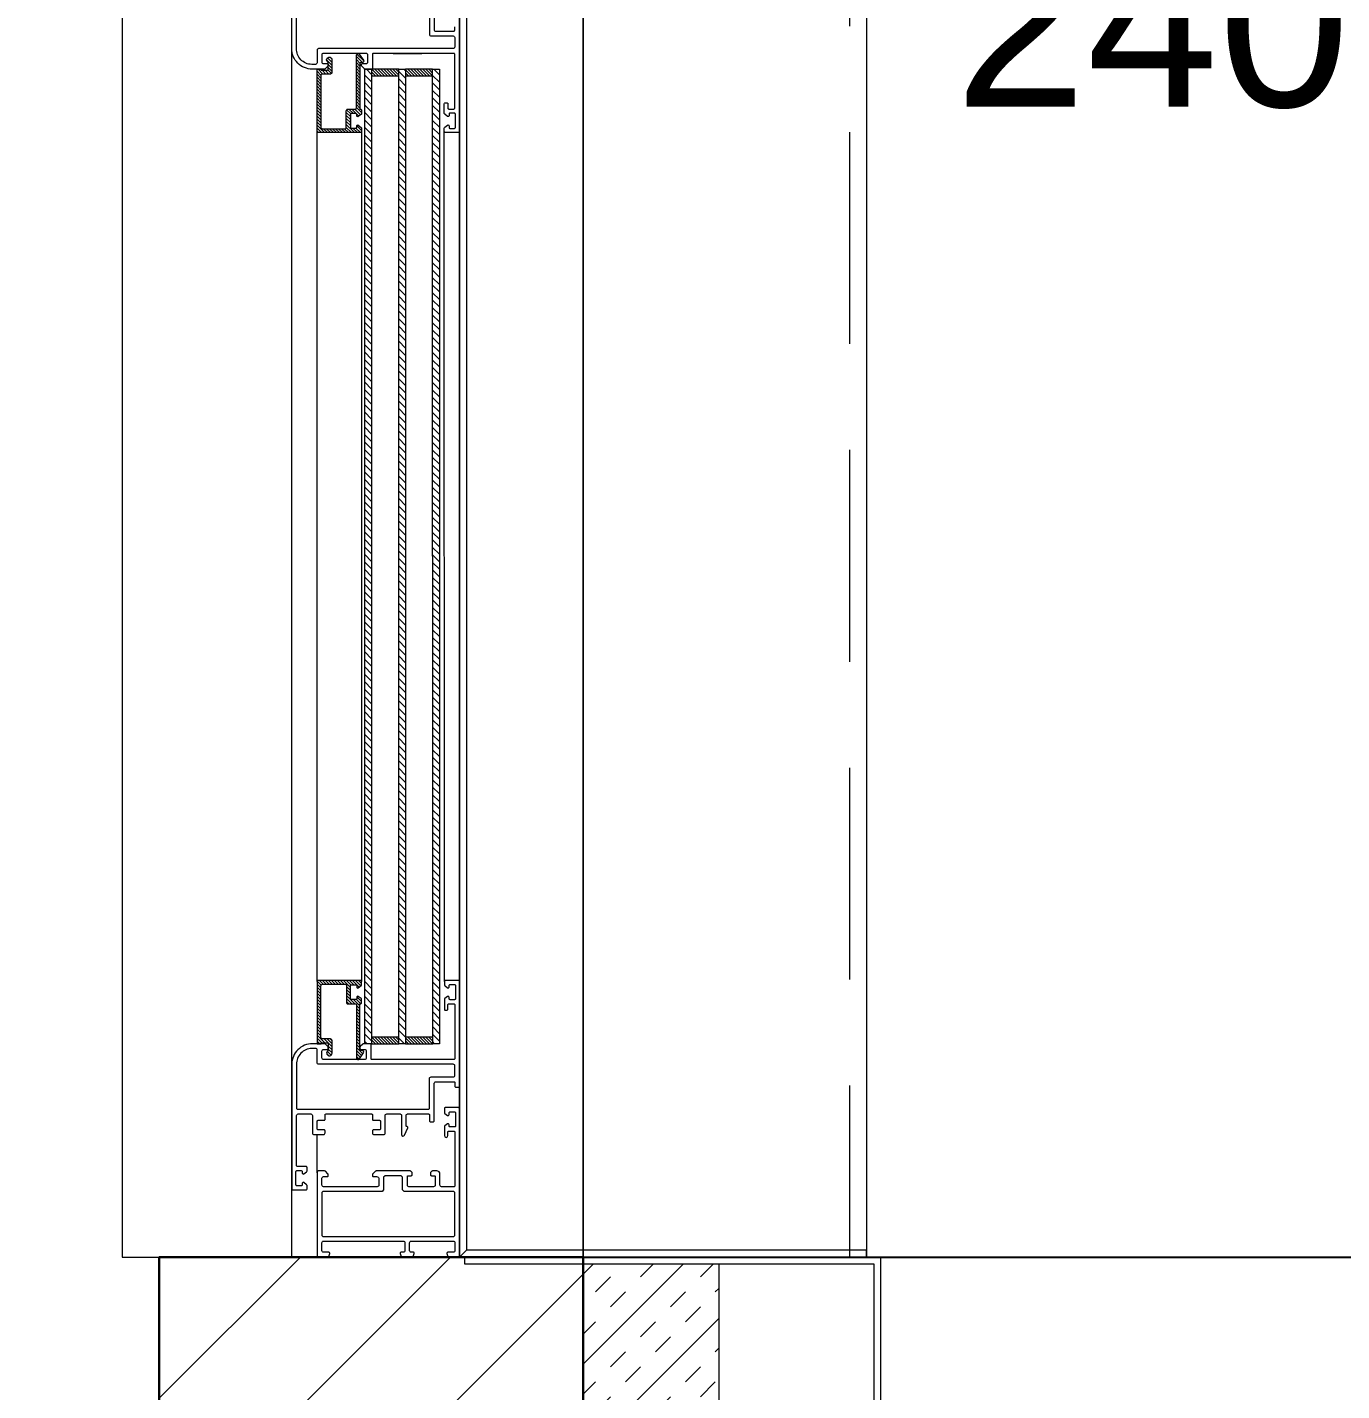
# Model space of a CAD drawing. Header units: centimetres. Extents: x 105417 to 110818, y -55119 to -48326.
# Drawn here: x 108376.6 to 108454.1, y -51200.4 to -51119.9 of the extents above; entities that cross this region are included whole.
import ezdxf

# ---------------------------------------------------------------- set-up
doc = ezdxf.new("R2010")
doc.units = ezdxf.units.CM
doc.header["$LTSCALE"] = 50
doc.header["$MEASUREMENT"] = 0
doc.linetypes.add('CACHE', pattern=[0.375, 0.25, -0.125])
doc.layers.get('0').update_dxf_attribs({"color": 8})
doc.layers.add('BORD', color=5, linetype='Continuous')
doc.layers.add('COTE 50ème', color=1, linetype='Continuous')
for name, color, linetype, lineweight in [('CONSOLE ISOL.', 214, 'Continuous', 15), ('ISOLATION', 252, 'Continuous', 0), ('MACONNERIE COUPE', 7, 'Continuous', 30), ('MACONNERIE HACHURE', 253, 'Continuous', 13), ('WD_Corner', 154, 'Continuous', 5), ('WINDOWS', 21, 'Continuous', 5)]:
    doc.layers.add(name, color=color, linetype=linetype, lineweight=lineweight)
doc.styles.add('GENERATED_STYLE_1', font='arial.ttf')
doc.styles.add('RS_TXT_50', font='arial.ttf', dxfattribs={"height": 12.5})
doc.dimstyles.new('RS_50CM_LINEAIRE', dxfattribs={"dimscale": 5, "dimtxt": 12.5, "dimasz": 1.5, "dimexe": 1, "dimexo": 2.5, "dimgap": 1, "dimtad": 1, "dimdec": 1, "dimrnd": 0.5, "dimdsep": 46, "dimtxsty": 'RS_TXT_50', "dimblk1": 'ARCHTICK', "dimblk2": 'ARCHTICK', "dimsah": 1, "dimcen": 2.5, "dimdle": 1, "dimclrt": 4, "dimadec": 0, "dimazin": 2, "dimtfac": 1, "dimtdec": 1, "dimtix": 1, "dimtmove": 2, "dimatfit": 3, "dimfxl": 1, "dimtolj": 1, "dimtzin": 0, "dimarcsym": 0})

# ---------------------------------------------------------------- blocks, each defined once
blk = doc.blocks.new('DRITARE POS 3')
at = {"layer": 'WINDOWS', "transparency": 33554559}
h = blk.add_hatch(dxfattribs=at)
h.set_pattern_fill('ANSI31', color=256, angle=450)
h.set_pattern_definition([(135, (-46708.71279, -43842.46996), (-0.08838834765, -0.08838834765), [])])
h.paths.add_polyline_path([(-1.74, -12.581), (-1.74, -12.637), (-2.095, -12.637, -0.414214), (-2.151, -12.581), (-2.151, -12.208, -0.247394), (-2.127, -12.162, 1.657435), (-2.375, -12.031), (-2.375, -12.768, 0.414214), (-2.282, -12.861), (-1.815, -12.861, -0.414214), (-1.722, -12.955), (-1.722, -15.997, -0.414214), (-1.815, -16.091), (-3.164, -16.091, -0.414214), (-3.22, -16.035), (-3.22, -15.027, 0.414214), (-3.314, -14.933), (-3.762, -14.933, -0.414214), (-3.818, -14.877), (-3.818, -11.741, 0.737396), (-3.988, -11.689), (-4.231, -12.043, 0.603122), (-4.154, -12.189), (-4.079, -12.189, -0.414214), (-4.023, -12.245), (-4.023, -14.933), (-4.06, -14.933, 0.414214), (-4.116, -14.989), (-4.116, -15.195, 0.250765), (-4.091, -15.241), (-3.923, -15.372, 0.599022), (-3.836, -15.325), (-3.836, -15.251, -0.414214), (-3.78, -15.195), (-3.519, -15.195, -0.414214), (-3.463, -15.251), (-3.463, -15.997, -0.414214), (-3.519, -16.053), (-3.78, -16.053, -0.414214), (-3.836, -15.997), (-3.836, -15.923, 0.599022), (-3.923, -15.876), (-4.091, -16.007, 0.250765), (-4.116, -16.053), (-4.116, -16.259, 0.414214), (-4.06, -16.315), (-1.554, -16.315, 0.414214), (-1.498, -16.259), (-1.498, -12.637), (-1.498, -12.581)])
at = {"layer": 'WINDOWS'}
h = blk.add_hatch(dxfattribs=at)
h.set_pattern_fill('ANSI31', color=140, scale=2.5, angle=450)
h.set_pattern_definition([(135, (-46708.9128, -43842.58123), (-0.2209708691, -0.2209708691), [])])
h.paths.add_polyline_path([(-8.709, -70.069), (-8.712, -12.576), (-8.312, -12.576), (-8.309, -70.069)])
h.paths.add_polyline_path([(-6.709, -70.069), (-6.712, -12.576), (-6.312, -12.576), (-6.309, -70.069)])
h.paths.add_polyline_path([(-4.712, -70.074), (-4.712, -12.581), (-4.312, -12.581), (-4.312, -70.074)])
at = {"layer": 'WINDOWS', "transparency": 33554559}
h = blk.add_hatch(dxfattribs=at)
h.set_pattern_fill('ANSI31', color=140, angle=450)
h.set_pattern_definition([(135, (-46708.90849, -43825.58123), (-0.08838834765, -0.08838834765), [])])
h.paths.add_polyline_path([(-6.712, -12.576), (-8.312, -12.576), (-8.312, -12.976), (-6.712, -12.976)])
h.paths.add_polyline_path([(-4.712, -12.576), (-6.312, -12.576), (-6.312, -12.976), (-4.712, -12.976)])
h.paths.add_polyline_path([(-6.709, -69.669), (-8.309, -69.669), (-8.309, -70.069), (-6.709, -70.069)])
h.paths.add_polyline_path([(-4.709, -69.669), (-6.309, -69.669), (-6.309, -70.069), (-4.709, -70.069)])
h = blk.add_hatch(dxfattribs=at)
h.set_pattern_fill('ANSI31', color=256, angle=450)
h.set_pattern_definition([(135, (-46708.70849, -43842.58123), (-0.08838834765, -0.08838834765), [])])
h.paths.add_polyline_path([(-1.493, -66.386, 0.414214), (-1.549, -66.33), (-4.056, -66.33, 0.414214), (-4.112, -66.386), (-4.112, -66.592, 0.250765), (-4.087, -66.638), (-3.919, -66.769, 0.599022), (-3.832, -66.722), (-3.832, -66.648, -0.414214), (-3.776, -66.592), (-3.515, -66.592, -0.414214), (-3.459, -66.648), (-3.459, -67.394, -0.414214), (-3.515, -67.45), (-3.776, -67.45, -0.414214), (-3.832, -67.394), (-3.832, -67.32, 0.599022), (-3.919, -67.273), (-4.087, -67.404, 0.250765), (-4.112, -67.45), (-4.112, -67.656, 0.414214), (-4.056, -67.712), (-4.019, -67.712), (-4.019, -70.4, -0.414214), (-4.075, -70.456), (-4.149, -70.456, 0.603122), (-4.226, -70.602), (-3.984, -70.956, 0.737396), (-3.813, -70.904), (-3.813, -67.768, -0.414214), (-3.757, -67.712), (-3.309, -67.712, 0.414214), (-3.216, -67.618), (-3.216, -66.61, -0.414214), (-3.16, -66.554), (-1.811, -66.554, -0.414214), (-1.717, -66.648), (-1.717, -69.69, -0.414214), (-1.811, -69.784), (-2.277, -69.784, 0.414214), (-2.371, -69.877), (-2.371, -70.614, 1.657435), (-2.122, -70.483, -0.247394), (-2.147, -70.437), (-2.147, -70.064, -0.414214), (-2.091, -70.008), (-1.736, -70.008), (-1.736, -70.064), (-1.493, -70.064), (-1.493, -70.008)])
at = {"layer": 'WINDOWS', "color": 165, "linetype": 'CACHE'}
blk.add_line((-32.898, -160.111), (-32.898, 0), dxfattribs=at)
at = {"layer": 'WINDOWS'}
for p, q in [((-1.498, -4.965), (-1.498, -7.224)), ((-9.898, -8.755), (-9.898, -10.08)), ((-0.009, -11.478), (-0.001, -71.242)), ((-9.893, -16.28), (-9.893, -66.391)), ((-9.002, -16.259), (-8.997, -66.391)), ((-4.112, -66.386), (-4.116, -16.259)), ((-1.498, -16.259), (-1.493, -66.386)), ((-5.983, -71.002), (-7.663, -71.002))]:
    blk.add_line(p, q, dxfattribs=at)
at = {"layer": 'WINDOWS', "color": 165}
for points in [[(-9.898, 0), (-9.898, -160.111), (-33.898, -160.111), (-33.898, 0)], [(-9.898, 0), (-33.898, 0), (-33.898, -0.4), (-10.298, -0.4)], [(-10.298, -159.711), (-10.298, -0.4), (-9.898, 0), (-9.898, -160.111)], [(0, 0), (0, -160.111), (10, -160.111), (10, 0)]]:
    blk.add_lwpolyline(points, close=True, dxfattribs=at)
at = {"layer": 'WINDOWS'}
for points in [[(-7.081, -5), (-7.021, -5.061, 0.198912), (-6.981, -5.077), (-4.974, -5.077, 0.198912), (-4.935, -5.061), (-4.781, -4.907, 0.198912), (-4.764, -4.867), (-4.764, -4.797, 0.414214), (-4.82, -4.741), (-5.007, -4.741, -0.340481), (-5.138, -4.648), (-5.138, -4.237, -0.414214), (-5.044, -4.144), (-1.871, -4.144, -0.414214), (-1.778, -4.237), (-1.778, -4.648, -0.414214), (-1.871, -4.741), (-2.095, -4.741, 0.414214), (-2.151, -4.797), (-2.151, -4.867, 0.198912), (-2.135, -4.907), (-1.981, -5.061, 0.198912), (-1.941, -5.077), (-1.554, -5.077, 0.414214), (-1.498, -5.021), (-1.498, -0.056, 0.414214), (-1.554, 0), (-2.132, 0, 0.322823), (-2.185, -0.038), (-2.241, -0.206, 0.511918), (-2.188, -0.28), (-1.871, -0.28, -0.414214), (-1.778, -0.373), (-1.778, -0.84, -0.414214), (-1.871, -0.933), (-6.575, -0.933, -0.414214), (-6.668, -0.84), (-6.668, -0.373, -0.414214), (-6.575, -0.28), (-6.444, -0.28, 0.511918), (-6.391, -0.206), (-6.447, -0.038, 0.322823), (-6.5, 0), (-7.116, 0, 0.322823), (-7.169, -0.038), (-7.225, -0.206, 0.511918), (-7.172, -0.28), (-7.042, -0.28, -0.414214), (-6.948, -0.373), (-6.948, -0.84, -0.414214), (-7.042, -0.933), (-9.524, -0.933, -0.414214), (-9.618, -0.84), (-9.618, -0.373, -0.414214), (-9.524, -0.28), (-9.207, -0.28, 0.511918), (-9.154, -0.206), (-9.21, -0.038, 0.322823), (-9.263, 0), (-9.842, 0, 0.414214), (-9.898, -0.056), (-9.898, -8.755, 0.414214), (-9.842, -8.811), (-9.058, -8.811, 0.414214), (-9.002, -8.755), (-9.002, -8.512, 0.250765), (-9.027, -8.465), (-9.195, -8.353, 0.599022), (-9.282, -8.4), (-9.282, -8.512, -0.414214), (-9.338, -8.568), (-9.599, -8.568, -0.414214), (-9.655, -8.512), (-9.655, -7.728, -0.414214), (-9.599, -7.672), (-9.338, -7.672, -0.414214), (-9.282, -7.728), (-9.282, -7.803, 0.599022), (-9.195, -7.849), (-9.027, -7.737, 0.250765), (-9.002, -7.691), (-9.002, -7.159, 1), (-9.207, -7.159), (-9.207, -7.373, -0.414214), (-9.263, -7.429), (-9.562, -7.429, -0.414214), (-9.618, -7.373), (-9.618, -4.2, -0.414214), (-9.562, -4.144), (-8.834, -4.144, -0.414214), (-8.74, -4.237), (-8.74, -4.891, 0.414214), (-8.554, -5.077), (-8.297, -5.077, 0.198912), (-8.257, -5.061), (-8.197, -5, 0.198912), (-8.18, -4.961), (-8.18, -4.853, 0.414214), (-8.236, -4.797), (-8.404, -4.797, -0.414214), (-8.46, -4.741), (-8.46, -4.237, -0.414214), (-8.367, -4.144), (-6.911, -4.144, -0.414214), (-6.818, -4.237), (-6.818, -4.741, -0.414214), (-6.874, -4.797), (-7.042, -4.797, 0.414214), (-7.098, -4.853), (-7.098, -4.961, 0.198912)], [(-0.004, -4.013, 0.414214), (-0.06, -3.957), (-0.844, -3.957, 0.414214), (-0.9, -4.013), (-0.9, -4.219, 0.250765), (-0.875, -4.265), (-0.707, -4.396, 0.599022), (-0.62, -4.349), (-0.62, -4.256, -0.414214), (-0.564, -4.2), (-0.303, -4.2, -0.414214), (-0.247, -4.256), (-0.247, -5.04, -0.414214), (-0.303, -5.096), (-0.564, -5.096, -0.414214), (-0.62, -5.04), (-0.62, -4.947, 0.599022), (-0.707, -4.9), (-0.875, -5.031, 0.250765), (-0.9, -5.077), (-0.9, -5.283, 0.414214), (-0.844, -5.339), (-0.34, -5.339, -0.414214), (-0.284, -5.395), (-0.284, -8.344, -0.414214), (-0.378, -8.437), (-1.124, -8.437, -0.414214), (-1.218, -8.344), (-1.218, -7.317, 0.414214), (-1.311, -7.224), (-1.871, -7.224, 0.414214), (-1.964, -7.317), (-1.964, -7.448, 0.414214), (-1.908, -7.504), (-1.554, -7.504, -0.414214), (-1.498, -7.56), (-1.498, -8.008, -0.414214), (-1.554, -8.064), (-1.908, -8.064, 0.414214), (-1.964, -8.12), (-1.964, -8.381, -0.414214), (-2.02, -8.437), (-4.708, -8.437, -0.414214), (-4.764, -8.381), (-4.764, -8.12, 0.414214), (-4.82, -8.064), (-5.175, -8.064, -0.414214), (-5.231, -8.008), (-5.231, -7.56, -0.414214), (-5.175, -7.504), (-4.82, -7.504, 0.414214), (-4.764, -7.448), (-4.764, -7.317, 0.414214), (-4.858, -7.224), (-5.418, -7.224, 0.414214), (-5.511, -7.317), (-5.511, -8.344, -0.414214), (-5.604, -8.437), (-6.388, -8.437, -0.414214), (-6.482, -8.344), (-6.482, -7.224, 0.809546), (-6.66, -7.186), (-6.85, -7.612, 0.543142), (-6.799, -7.691, -0.414214), (-6.743, -7.747), (-6.743, -8.344, -0.414214), (-6.836, -8.437), (-8.068, -8.437, -0.414214), (-8.124, -8.381), (-8.124, -8.027, 0.414214), (-8.18, -7.971), (-8.348, -7.971, 0.414214), (-8.404, -8.027), (-8.404, -10.248, -0.414214), (-8.498, -10.341), (-9.562, -10.341, -0.414214), (-9.618, -10.285), (-9.618, -10.08, 0.414214), (-9.674, -10.024), (-9.842, -10.024, 0.414214), (-9.898, -10.08), (-9.898, -16.259, 0.414214), (-9.842, -16.315), (-9.058, -16.315, 0.414214), (-9.002, -16.259), (-9.002, -16.053, 0.250765), (-9.027, -16.007), (-9.195, -15.876, 0.599022), (-9.282, -15.923), (-9.282, -16.016, -0.414214), (-9.338, -16.072), (-9.599, -16.072, -0.414214), (-9.655, -16.016), (-9.655, -15.232, -0.414214), (-9.599, -15.176), (-9.338, -15.176, -0.414214), (-9.282, -15.232), (-9.282, -15.325, 0.599022), (-9.195, -15.372), (-9.027, -15.241, 0.250765), (-9.002, -15.195), (-9.002, -14.616, 0.414214), (-9.058, -14.56), (-9.151, -14.56, 0.414214), (-9.207, -14.616), (-9.207, -14.877, -0.414214), (-9.263, -14.933), (-9.562, -14.933, -0.414214), (-9.618, -14.877), (-9.618, -11.704, -0.414214), (-9.562, -11.648), (-4.732, -11.648, -0.414214), (-4.676, -11.704), (-4.676, -12.525, 0.414214), (-4.62, -12.581), (-4.233, -12.581, 0.198912), (-4.193, -12.565), (-4.039, -12.411, 0.198912), (-4.023, -12.371), (-4.023, -12.301, 0.414214), (-4.079, -12.245), (-4.303, -12.245, -0.414214), (-4.396, -12.152), (-4.396, -11.741, -0.414214), (-4.303, -11.648), (-1.871, -11.648, -0.414214), (-1.778, -11.741), (-1.778, -12.152, -0.414214), (-1.871, -12.245), (-2.095, -12.245, 0.414214), (-2.151, -12.301), (-2.151, -12.371, 0.198912), (-2.135, -12.411), (-1.981, -12.565, 0.198912), (-1.941, -12.581), (-1.218, -12.581, 0.414214), (-0.004, -11.368)], [(-1.498, -12.208, 0.414214), (-1.404, -12.301), (-1.18, -12.301), (-1.18, -12.301, 0.414214), (-0.284, -11.368), (-0.284, -8.773, 0.414214), (-0.34, -8.717), (-8.068, -8.717, 0.414214), (-8.124, -8.773), (-8.124, -10.528, -0.414214), (-8.218, -10.621), (-9.524, -10.621, 0.414214), (-9.618, -10.715), (-9.618, -11.275, 0.414214), (-9.524, -11.368), (-1.591, -11.368, -0.414214), (-1.498, -11.461)], [(-1.74, -12.637), (-2.095, -12.637, -0.414214), (-2.151, -12.581), (-2.151, -12.208, -0.247394), (-2.127, -12.162, 1.657435), (-2.375, -12.031), (-2.375, -12.768, 0.414214), (-2.282, -12.861), (-1.815, -12.861, -0.414214), (-1.722, -12.955), (-1.722, -15.997, -0.414214), (-1.815, -16.091), (-3.164, -16.091, -0.414214), (-3.22, -16.035), (-3.22, -15.027, 0.414214), (-3.314, -14.933), (-3.762, -14.933, -0.414214), (-3.818, -14.877), (-3.818, -11.741, 0.737396), (-3.988, -11.689), (-4.231, -12.043, 0.603122), (-4.154, -12.189), (-4.079, -12.189, -0.414214), (-4.023, -12.245), (-4.023, -14.933), (-4.06, -14.933, 0.414214), (-4.116, -14.989), (-4.116, -15.195, 0.250765), (-4.091, -15.241), (-3.923, -15.372, 0.599022), (-3.836, -15.325), (-3.836, -15.251, -0.414214), (-3.78, -15.195), (-3.519, -15.195, -0.414214), (-3.463, -15.251), (-3.463, -15.997, -0.414214), (-3.519, -16.053), (-3.78, -16.053, -0.414214), (-3.836, -15.997), (-3.836, -15.923, 0.599022), (-3.923, -15.876), (-4.091, -16.007, 0.250765), (-4.116, -16.053), (-4.116, -16.259, 0.414214), (-4.06, -16.315), (-1.554, -16.315, 0.414214), (-1.498, -16.259), (-1.498, -12.637), (-1.498, -12.581), (-1.74, -12.581)], [(-1.736, -70.008), (-2.091, -70.008, 0.414214), (-2.147, -70.064), (-2.147, -70.437, 0.247394), (-2.122, -70.483, -1.657435), (-2.371, -70.614), (-2.371, -69.877, -0.414214), (-2.277, -69.784), (-1.811, -69.784, 0.414214), (-1.717, -69.69), (-1.717, -66.648, 0.414214), (-1.811, -66.554), (-3.16, -66.554, 0.414214), (-3.216, -66.61), (-3.216, -67.618, -0.414214), (-3.309, -67.712), (-3.757, -67.712, 0.414214), (-3.813, -67.768), (-3.813, -70.904, -0.737396), (-3.984, -70.956), (-4.226, -70.602, -0.603122), (-4.149, -70.456), (-4.075, -70.456, 0.414214), (-4.019, -70.4), (-4.019, -67.712), (-4.056, -67.712, -0.414214), (-4.112, -67.656), (-4.112, -67.45, -0.250765), (-4.087, -67.404), (-3.919, -67.273, -0.599022), (-3.832, -67.32), (-3.832, -67.394, 0.414214), (-3.776, -67.45), (-3.515, -67.45, 0.414214), (-3.459, -67.394), (-3.459, -66.648, 0.414214), (-3.515, -66.592), (-3.776, -66.592, 0.414214), (-3.832, -66.648), (-3.832, -66.722, -0.599022), (-3.919, -66.769), (-4.087, -66.638, -0.250765), (-4.112, -66.592), (-4.112, -66.386, -0.414214), (-4.056, -66.33), (-1.549, -66.33, -0.414214), (-1.493, -66.386), (-1.493, -70.008), (-1.493, -70.064), (-1.736, -70.064)], [(-1.493, -70.442, -0.414214), (-1.4, -70.349), (-1.176, -70.349), (-1.176, -70.349, -0.414214), (-0.28, -71.282), (-0.28, -73.877, -0.414214), (-0.336, -73.933), (-8.064, -73.933, -0.414214), (-8.12, -73.877), (-8.12, -72.122, 0.414214), (-8.213, -72.029), (-9.52, -72.029, -0.414214), (-9.613, -71.935), (-9.613, -71.375, -0.414214), (-9.52, -71.282), (-1.587, -71.282, 0.414214), (-1.493, -71.189)]]:
    blk.add_lwpolyline(points, format="xyb", close=True, dxfattribs=at)
for points in [[(-9.898, -160.111), (-9.898, 0), (0, 0), (0, -160.111)], [(-1.778, -1.269), (-1.834, -1.213), (-9.562, -1.213), (-9.618, -1.269), (-9.618, -3.808), (-9.562, -3.864), (-6.631, -3.864), (-6.538, -3.957), (-6.538, -4.704), (-6.444, -4.797), (-5.511, -4.797), (-5.418, -4.704), (-5.418, -3.957), (-5.324, -3.864), (-1.834, -3.864), (-1.778, -3.808)]]:
    blk.add_lwpolyline(points, close=True, dxfattribs=at)
at = {"layer": 'WINDOWS', "color": 140}
for points in [[(-8.709, -70.069), (-8.712, -12.576), (-8.312, -12.576), (-8.309, -70.069)], [(-6.712, -12.576), (-8.312, -12.576), (-8.312, -12.976), (-6.712, -12.976)], [(-6.709, -70.069), (-6.712, -12.576), (-6.312, -12.576), (-6.309, -70.069)], [(-4.712, -12.576), (-6.312, -12.576), (-6.312, -12.976), (-4.712, -12.976)], [(-4.712, -70.074), (-4.712, -12.581), (-4.312, -12.581), (-4.312, -70.074)], [(-6.709, -69.669), (-8.309, -69.669), (-8.309, -70.069), (-6.709, -70.069)], [(-4.709, -69.669), (-6.309, -69.669), (-6.309, -70.069), (-4.709, -70.069)]]:
    blk.add_lwpolyline(points, close=True, dxfattribs=at)
at = {"layer": 'WINDOWS'}
for points in [[(-8.4, -74.623), (-8.4, -72.402, 0.414214), (-8.493, -72.309), (-9.557, -72.309, 0.414214), (-9.613, -72.365), (-9.613, -72.57, -0.414214)], [(-9.893, -72.57), (-9.893, -66.391, -0.414214), (-9.837, -66.335), (-9.053, -66.335, -0.414214), (-8.997, -66.391), (-8.997, -66.597, -0.250765), (-9.022, -66.643), (-9.19, -66.774, -0.599022), (-9.277, -66.727), (-9.277, -66.634, 0.414214), (-9.333, -66.578), (-9.595, -66.578, 0.414214), (-9.651, -66.634), (-9.651, -67.418, 0.414214), (-9.595, -67.474), (-9.333, -67.474, 0.414214), (-9.277, -67.418), (-9.277, -67.325, -0.599022), (-9.19, -67.278), (-9.022, -67.409, -0.250765), (-8.997, -67.455), (-8.997, -68.034, -0.414214), (-9.053, -68.09), (-9.147, -68.09, -0.414214), (-9.203, -68.034), (-9.203, -67.773, 0.414214), (-9.259, -67.717), (-9.557, -67.717, 0.414214), (-9.613, -67.773), (-9.613, -70.946, 0.414214), (-9.557, -71.002), (-4.821, -71.002, 0.414214), (-4.765, -70.946), (-4.765, -70.125, -0.414214), (-4.709, -70.069), (-4.321, -70.069, -0.198912), (-4.282, -70.085), (-4.128, -70.239, -0.198912), (-4.112, -70.278), (-4.112, -70.349, -0.414214), (-4.168, -70.405), (-4.392, -70.405, 0.414214), (-4.485, -70.498), (-4.485, -70.909, 0.414214), (-4.392, -71.002), (-1.867, -71.002, 0.414214), (-1.773, -70.909), (-1.773, -70.498, 0.414214), (-1.867, -70.405), (-2.091, -70.405, -0.414214), (-2.147, -70.349), (-2.147, -70.278, -0.198912), (-2.13, -70.239), (-1.976, -70.085, -0.198912), (-1.937, -70.069), (-1.213, -70.069, -0.414214), (0, -71.282), (0, -78.637, -0.414214)]]:
    blk.add_lwpolyline(points, format="xyb", dxfattribs=at)
at = {"layer": 'WINDOWS', "color": 165, "insert": (-39.112, -64.937), "char_height": 10, "attachment_point": 7, "rotation": 180, "style": 'GENERATED_STYLE_1'}
blk.add_mtext('\\A1;\\pt0;240{\\H0.66x;\\S^  ;}', dxfattribs=at)
blk = doc.blocks.new('_ArchTick')
at = {"color": 0, "linetype": 'ByBlock', "const_width": 0.15}
blk.add_lwpolyline([(-0.5, -0.5), (0.5, 0.5)], dxfattribs=at)
blk = doc.blocks.new('*D1119')
at = {"layer": 'COTE 50ème', "color": 0, "lineweight": -2, "ltscale": 0.5, "transparency": 16777216}
for p, q in [((108550.007, -51352.362), (108550.007, -51187.474)), ((108406.079, -51192.474), (108555.007, -51192.474)), ((108411.65, -51347.362), (108555.007, -51347.362))]:
    blk.add_line(p, q, dxfattribs=at)
at = {"layer": 'Defpoints', "color": 0, "ltscale": 0.5, "transparency": 16777216}
for p in [(108393.579, -51192.474), (108550.007, -51192.474), (108399.15, -51347.362)]:
    blk.add_point(p, dxfattribs=at)
at = {"layer": 'COTE 50ème', "color": 0, "lineweight": -2, "ltscale": 0.5, "transparency": 16777216, "xscale": 7.5, "yscale": 7.5, "zscale": 7.5}
for p, rotation in [((108550.007, -51192.474), 90), ((108550.007, -51347.362), 270)]:
    blk.add_blockref('_ArchTick', p, dxfattribs=dict(at, rotation=rotation))
at = {"layer": 'COTE 50ème', "color": 4, "ltscale": 0.5, "transparency": 16777216, "insert": (108538.625, -51269.918), "char_height": 12.5, "attachment_point": 5, "rotation": 90, "style": 'RS_TXT_50'}
blk.add_mtext('\\A1;155', dxfattribs=at)
blk = doc.blocks.new('*D1120')
at = {"layer": 'COTE 50ème', "color": 0, "lineweight": -2, "ltscale": 0.5, "transparency": 16777216}
for p, q in [((108550.007, -51197.474), (108550.007, -51027.362)), ((108409.354, -51032.362), (108555.007, -51032.362)), ((108406.079, -51192.474), (108555.007, -51192.474))]:
    blk.add_line(p, q, dxfattribs=at)
at = {"layer": 'Defpoints', "color": 0, "ltscale": 0.5, "transparency": 16777216}
for p in [(108396.854, -51032.362), (108550.007, -51032.362), (108393.579, -51192.474)]:
    blk.add_point(p, dxfattribs=at)
at = {"layer": 'COTE 50ème', "color": 0, "lineweight": -2, "ltscale": 0.5, "transparency": 16777216, "xscale": 7.5, "yscale": 7.5, "zscale": 7.5}
for p, rotation in [((108550.007, -51032.362), 90), ((108550.007, -51192.474), 270)]:
    blk.add_blockref('_ArchTick', p, dxfattribs=dict(at, rotation=rotation))
at = {"layer": 'COTE 50ème', "color": 4, "ltscale": 0.5, "transparency": 16777216, "insert": (108538.625, -51112.418), "char_height": 12.5, "attachment_point": 5, "rotation": 90, "style": 'RS_TXT_50'}
blk.add_mtext('\\A1;160', dxfattribs=at)
blk = doc.blocks.new('*D1130')
at = {"layer": 'COTE 50ème', "color": 0, "lineweight": -2, "ltscale": 0.5, "transparency": 16777216}
for p, q in [((108585.579, -51637.363), (108585.579, -50327.362)), ((108421.854, -50332.362), (108590.579, -50332.362)), ((108521.854, -51632.363), (108590.579, -51632.363))]:
    blk.add_line(p, q, dxfattribs=at)
at = {"layer": 'Defpoints', "color": 0, "ltscale": 0.5, "transparency": 16777216}
for p in [(108409.354, -50332.362), (108585.579, -50332.362), (108509.354, -51632.363)]:
    blk.add_point(p, dxfattribs=at)
at = {"layer": 'COTE 50ème', "color": 0, "lineweight": -2, "ltscale": 0.5, "transparency": 16777216, "xscale": 7.5, "yscale": 7.5, "zscale": 7.5}
for p, rotation in [((108585.579, -50332.362), 90), ((108585.579, -51632.363), 270)]:
    blk.add_blockref('_ArchTick', p, dxfattribs=dict(at, rotation=rotation))
at = {"layer": 'COTE 50ème', "color": 4, "ltscale": 0.5, "transparency": 16777216, "insert": (108574.192, -50982.363), "char_height": 12.5, "attachment_point": 5, "rotation": 90, "style": 'RS_TXT_50'}
blk.add_mtext('\\A1;1300', dxfattribs=at)
blk = doc.blocks.new('*D1132')
at = {"layer": 'COTE 50ème', "color": 0, "lineweight": -2, "ltscale": 0.5, "transparency": 16777216}
for p, q in [((108620.304, -49967.363), (108620.304, -52042.362)), ((107651.853, -49972.363), (108625.304, -49972.363)), ((108421.854, -52037.362), (108625.304, -52037.362))]:
    blk.add_line(p, q, dxfattribs=at)
at = {"layer": 'Defpoints', "color": 0, "ltscale": 0.5, "transparency": 16777216}
for p in [(107639.353, -49972.363), (108409.354, -52037.362), (108620.304, -52037.362)]:
    blk.add_point(p, dxfattribs=at)
at = {"layer": 'COTE 50ème', "color": 0, "lineweight": -2, "ltscale": 0.5, "transparency": 16777216, "xscale": 7.5, "yscale": 7.5, "zscale": 7.5}
for p, rotation in [((108620.304, -49972.363), 90), ((108620.304, -52037.362), 270)]:
    blk.add_blockref('_ArchTick', p, dxfattribs=dict(at, rotation=rotation))
at = {"layer": 'COTE 50ème', "color": 4, "ltscale": 0.5, "transparency": 16777216, "insert": (108608.922, -51004.862), "char_height": 12.5, "attachment_point": 5, "rotation": 90, "style": 'RS_TXT_50'}
blk.add_mtext('\\A1;2065', dxfattribs=at)

msp = doc.modelspace()

# ---------------------------------------------------------------- hatches: boundary and pattern name
at = {"layer": 'ISOLATION', "transparency": 33554687}
h = msp.add_hatch(dxfattribs=at)
h.set_pattern_fill('INSUL', color=256, scale=10, angle=45)
h.paths.add_polyline_path([(108417.354, -51347.362), (108409.354, -51347.362), (108409.354, -51192.874), (108417.354, -51192.874)])
at = {"layer": 'MACONNERIE HACHURE'}
h = msp.add_hatch(dxfattribs=at)
h.set_pattern_fill('ANSI31', color=256, scale=50, style=0)
h.paths.add_polyline_path([(107979.354, -50366.362), (108090.354, -50366.362), (108090.354, -50324.362), (107979.354, -50324.362)])
h.paths.add_polyline_path([(107987.354, -50358.362), (108082.354, -50358.362), (108082.354, -50332.362), (107987.354, -50332.362)], flags=16)
h.paths.add_polyline_path([(106528.354, -50366.362), (106639.354, -50366.362), (106639.354, -50324.362), (106528.354, -50324.362)])
h.paths.add_polyline_path([(106536.354, -50358.362), (106631.354, -50358.362), (106631.354, -50332.362), (106536.354, -50332.362)], flags=16)
h.paths.add_polyline_path([(106399.354, -52012.362), (106344.355, -52012.362), (106344.355, -52037.362), (106399.354, -52037.362)])
h.paths.add_polyline_path([(106579.354, -52037.362), (106679.354, -52037.362), (106679.354, -52012.362), (106579.354, -52012.362)])
h.paths.add_polyline_path([(108409.354, -50417.362), (108409.354, -50357.362), (108384.354, -50357.362), (108384.354, -50417.362)])
h.paths.add_polyline_path([(107296.854, -50332.362), (107321.854, -50332.362), (107321.854, -50112.362), (107296.854, -50112.362)])
h.paths.add_polyline_path([(107614.353, -50142.363), (107639.353, -50142.363), (107639.353, -49972.362), (107521.854, -49972.362), (107521.854, -49997.362), (107614.353, -49997.362)])
h.paths.add_polyline_path([(107296.854, -50112.362), (107321.854, -50112.362), (107321.854, -49972.363), (107296.854, -49972.363)])
h.paths.add_polyline_path([(107004.354, -50142.363), (106979.354, -50142.363), (106979.354, -49972.362), (107096.854, -49972.362), (107096.854, -49997.362), (107004.354, -49997.362)])
h.paths.add_polyline_path([(108384.354, -50672.362), (108409.354, -50672.362), (108409.354, -50597.362), (108384.354, -50597.362)])
h.paths.add_polyline_path([(106209.354, -50417.362), (106209.354, -50357.362), (106234.354, -50357.362), (106234.354, -50417.362)])
h.paths.add_polyline_path([(106234.354, -50752.251), (106209.354, -50752.251), (106209.354, -50697.362), (106234.354, -50697.362)])
h.paths.add_polyline_path([(108384.354, -50752.251), (108409.354, -50752.251), (108409.354, -50697.362), (108384.354, -50697.362)])
h.paths.add_polyline_path([(106234.354, -51247.362), (106209.354, -51247.362), (106209.354, -51192.474), (106234.354, -51192.474)])
h.paths.add_polyline_path([(106754.353, -50947.797), (106869.353, -50947.797), (106869.353, -50997.797), (106754.353, -50997.797)])
h.paths.add_polyline_path([(106764.353, -50957.797), (106859.353, -50957.797), (106859.353, -50987.797), (106764.353, -50987.797)], flags=16)
h.paths.add_polyline_path([(107749.354, -50947.362), (107864.354, -50947.362), (107864.354, -50997.362), (107749.354, -50997.362)])
h.paths.add_polyline_path([(107759.354, -50957.362), (107854.354, -50957.362), (107854.354, -50987.362), (107759.354, -50987.362)], flags=16)
h.paths.add_polyline_path([(107059.354, -51297.362), (107079.354, -51297.362), (107079.354, -51307.362), (107059.354, -51307.362)])
h.paths.add_polyline_path([(107004.354, -50357.363), (107096.854, -50357.363), (107096.854, -50332.363), (107004.354, -50332.363)])
h.paths.add_polyline_path([(106619.465, -50617.362), (106644.465, -50617.362), (106644.465, -50672.362), (106619.465, -50672.362)])
h.paths.add_polyline_path([(106234.354, -51032.362), (106209.354, -51032.362), (106209.354, -50912.362), (106234.354, -50912.362)])
h.paths.add_polyline_path([(107044.354, -50768.679), (106979.354, -50768.679), (106979.354, -50746.679), (107004.354, -50746.679), (107004.354, -50756.679), (107044.354, -50756.679)])
h.paths.add_polyline_path([(106234.354, -50672.362), (106209.354, -50672.362), (106209.354, -50597.362), (106234.354, -50597.362)])
h.paths.add_polyline_path([(107149.354, -51567.362), (107059.354, -51567.362), (107059.354, -51487.362), (106906.354, -51487.362), (106906.354, -51582.347), (106894.354, -51582.347), (106894.354, -51462.362), (107059.354, -51462.362), (107059.354, -51407.362), (107079.354, -51407.362), (107079.354, -51511.362), (107149.354, -51511.362), (107149.354, -51462.362), (107184.354, -51462.362), (107184.354, -51482.362), (107174.354, -51482.362), (107174.354, -51532.362), (107149.354, -51532.362), (107149.354, -51516.362), (107079.354, -51516.362), (107079.354, -51542.362), (107149.354, -51542.362)])
h.paths.add_polyline_path([(106979.354, -50392.362), (107004.354, -50392.362), (107004.354, -50654.679), (106979.354, -50654.679), (106979.354, -50617.362), (106919.354, -50617.362), (106919.354, -50592.362), (106979.354, -50592.362)])
h.paths.add_polyline_path([(107039.354, -52012.362), (106906.354, -52012.362), (106906.354, -51858.362), (106894.354, -51858.362), (106894.354, -52012.362), (106859.354, -52012.362), (106859.354, -52037.362), (107039.354, -52037.362)])
h.paths.add_polyline_path([(106344.354, -51612.362), (106344.354, -51670.474), (106319.354, -51670.474), (106319.354, -51617.362), (106209.354, -51617.362), (106209.354, -51527.362), (106234.354, -51527.362), (106234.354, -51592.362), (106567.354, -51592.362), (106567.354, -51587.362), (106719.354, -51587.362), (106719.354, -51577.362), (106731.354, -51577.362), (106731.354, -51672.362), (106792.221, -51672.362), (106792.221, -51684.362), (106719.354, -51684.362), (106719.354, -51612.362)])
h.paths.add_polyline_path([(106782.354, -51277.362), (106782.354, -51371.362), (106770.354, -51371.362), (106770.354, -51297.362), (106632.354, -51297.362), (106632.354, -51463.362), (106770.354, -51463.362), (106770.354, -51453.362), (106782.354, -51453.362), (106782.354, -51475.362), (106731.354, -51475.362), (106731.354, -51485.362), (106719.354, -51485.362), (106719.354, -51475.362), (106612.354, -51475.362), (106612.354, -51297.361), (106344.354, -51297.362), (106344.354, -51277.362)])
h.paths.add_polyline_path([(107559.354, -51297.362), (107539.354, -51297.362), (107539.354, -51307.362), (107559.354, -51307.362)])
h.paths.add_polyline_path([(107614.354, -50357.363), (107521.854, -50357.363), (107521.854, -50332.363), (107614.354, -50332.363)])
h.paths.add_polyline_path([(107994.354, -50617.362), (107969.354, -50617.362), (107969.354, -50672.362), (107994.354, -50672.362)])
h.paths.add_polyline_path([(108384.354, -51032.362), (108409.354, -51032.362), (108409.354, -50912.362), (108384.354, -50912.362)])
h.paths.add_polyline_path([(107574.354, -50768.679), (107639.354, -50768.679), (107639.354, -50746.679), (107614.354, -50746.679), (107614.354, -50756.679), (107574.354, -50756.679)])
h.paths.add_polyline_path([(107129.188, -51192.362), (107079.354, -51192.362), (107079.354, -51152.362), (107129.188, -51152.362)])
h.paths.add_polyline_path([(107289.354, -51192.362), (107249.354, -51192.362), (107249.354, -51152.362), (107289.354, -51152.362)])
h.paths.add_polyline_path([(106344.354, -51940.474), (106319.354, -51940.474), (106319.354, -51987.362), (106344.354, -51987.362)])
h.paths.add_polyline_path([(106234.354, -51297.362), (106209.354, -51297.362), (106209.354, -51347.362), (106234.354, -51347.362)])
h.paths.add_polyline_path([(107489.521, -51192.362), (107539.354, -51192.362), (107539.354, -51152.362), (107489.521, -51152.362)])
h.paths.add_polyline_path([(107329.354, -51192.362), (107369.354, -51192.362), (107369.354, -51152.362), (107329.354, -51152.362)])
h.paths.add_polyline_path([(107174.354, -52012.362), (107194.354, -52012.362), (107194.354, -52037.362), (107174.354, -52037.362)])
h.paths.add_polyline_path([(107469.354, -51567.362), (107559.354, -51567.362), (107559.354, -51487.362), (107712.354, -51487.362), (107712.354, -51582.347), (107724.354, -51582.347), (107724.354, -51462.362), (107559.354, -51462.362), (107559.354, -51407.362), (107539.354, -51407.362), (107539.354, -51511.362), (107469.354, -51511.362), (107469.354, -51462.362), (107284.354, -51462.362), (107284.354, -51482.362), (107444.354, -51482.362), (107444.354, -51532.362), (107469.354, -51532.362), (107469.354, -51516.362), (107539.354, -51516.362), (107539.354, -51542.362), (107469.354, -51542.362)])
h.paths.add_polyline_path([(108274.354, -51940.474), (108299.354, -51940.474), (108299.354, -51987.362), (108274.354, -51987.362)])
h.paths.add_polyline_path([(107294.354, -50357.362), (107276.854, -50357.362), (107276.854, -50332.362), (107341.854, -50332.362), (107341.854, -50357.362), (107324.354, -50357.362), (107324.354, -50822.362), (107294.354, -50822.362)])
h.paths.add_polyline_path([(107639.354, -50392.362), (107614.354, -50392.362), (107614.354, -50654.679), (107639.354, -50654.679), (107639.354, -50617.362), (107699.354, -50617.362), (107699.354, -50592.362), (107639.354, -50592.362)])
h.paths.add_polyline_path([(107294.354, -52012.362), (107444.354, -52012.362), (107444.354, -52037.362), (107294.354, -52037.362)])
h.paths.add_polyline_path([(107579.354, -52012.362), (107712.354, -52012.362), (107712.354, -51858.362), (107724.354, -51858.362), (107724.354, -52012.362), (108274.354, -52012.362), (108274.354, -52037.362), (107579.354, -52037.362)])
h.paths.add_polyline_path([(108274.354, -51612.362), (108274.354, -51670.474), (108299.354, -51670.474), (108299.354, -51617.362), (108409.354, -51617.362), (108409.354, -51527.362), (108384.354, -51527.362), (108384.354, -51592.362), (108051.354, -51592.362), (108051.354, -51587.362), (107899.354, -51587.362), (107899.354, -51577.362), (107887.354, -51577.362), (107887.354, -51672.362), (107826.488, -51672.362), (107826.488, -51684.362), (107899.354, -51684.362), (107899.354, -51612.362)])
h.paths.add_polyline_path([(107836.354, -51277.362), (107836.354, -51371.362), (107848.354, -51371.362), (107848.354, -51297.362), (107986.354, -51297.362), (107986.354, -51463.362), (107848.354, -51463.362), (107848.354, -51453.362), (107836.354, -51453.362), (107836.354, -51475.362), (107887.354, -51475.362), (107887.354, -51485.362), (107899.354, -51485.362), (107899.354, -51475.362), (108006.354, -51475.362), (108006.354, -51297.361), (108274.354, -51297.362), (108274.354, -51277.362)])
h.paths.add_polyline_path([(108384.354, -51297.362), (108409.354, -51297.362), (108409.354, -51347.362), (108384.354, -51347.362)])
h.paths.add_polyline_path([(108384.354, -51247.362), (108409.354, -51247.362), (108409.354, -51192.474), (108384.354, -51192.474)])
h.paths.add_polyline_path([(106906.354, -51766.362), (107149.354, -51766.362), (107149.354, -51746.363), (106906.354, -51746.362), (106906.354, -51664.347), (106894.354, -51664.347), (106894.354, -51672.362), (106884.354, -51672.362), (106884.354, -51684.362), (106894.354, -51684.362), (106894.354, -51776.362), (106906.354, -51776.362)])
h.paths.add_polyline_path([(107712.354, -51766.362), (107469.354, -51766.362), (107469.354, -51746.363), (107712.354, -51746.362), (107712.354, -51664.347), (107724.354, -51664.347), (107724.354, -51672.362), (107734.354, -51672.362), (107734.354, -51684.362), (107724.354, -51684.362), (107724.354, -51776.362), (107712.354, -51776.362)])

# ---------------------------------------------------------------- linework, layer by layer
at = {"layer": 'BORD', "lineweight": 5, "ltscale": 0.5}
msp.add_lwpolyline([(106209.354, -52037.362), (108409.354, -52037.362), (108409.354, -51972.362), (108509.354, -51972.362), (108509.354, -51632.362), (108409.354, -51632.362), (108409.354, -50332.362), (108279.354, -50332.362), (108279.354, -50132.362), (107639.354, -50132.362), (107639.354, -49972.362), (106979.354, -49972.362), (106979.354, -50132.362), (106339.465, -50132.362), (106339.465, -50332.363), (106209.354, -50332.362), (106209.354, -51632.362), (106109.354, -51632.362), (106109.354, -51972.362), (106209.354, -51972.362)], close=True, dxfattribs=at)
at = {"layer": 'CONSOLE ISOL.', "lineweight": 5, "ltscale": 0.5}
msp.add_lwpolyline([(107309.354, -50822.362), (107309.354, -49972.362), (107639.354, -49972.362), (107639.354, -50132.362), (108279.354, -50132.362), (108279.354, -50332.362), (108409.354, -50332.362), (108409.354, -51632.362), (108509.354, -51632.362), (108509.354, -51972.362), (108409.354, -51972.362), (108409.353, -52037.362), (107456.854, -52037.362), (107456.854, -51542.362), (107539.354, -51542.362), (107539.354, -51297.362), (107574.354, -51297.362), (107574.354, -50822.362)], close=True, dxfattribs=at)
at = {"layer": 'ISOLATION', "ltscale": 0.5}
msp.add_lwpolyline([(108417.354, -51347.362), (108409.354, -51347.362), (108409.354, -51192.874), (108417.354, -51192.874)], close=True, dxfattribs=at)
at = {"layer": 'MACONNERIE COUPE'}
msp.add_lwpolyline([(108384.354, -51247.362), (108409.354, -51247.362), (108409.354, -51192.474), (108384.354, -51192.474)], close=True, dxfattribs=at)
at = {"layer": 'WD_Corner', "lineweight": 5, "ltscale": 0.5}
for points in [[(108426.254, -51275.128), (108426.254, -51275.528), (108426.904, -51275.528), (108426.903, -51192.474), (108402.352, -51192.474), (108402.352, -51192.874), (108426.503, -51192.874), (108426.504, -51275.128)], [(108426.254, -51275.128), (108426.254, -51275.528), (108426.904, -51275.528), (108426.904, -51192.474), (108402.352, -51192.474), (108402.352, -51192.874), (108426.504, -51192.874), (108426.504, -51275.128)]]:
    msp.add_lwpolyline(points, close=True, dxfattribs=at)

# ---------------------------------------------------------------- block references
at = {"lineweight": 5, "rotation": 180}
msp.add_blockref('DRITARE POS 3', (108392.166, -51192.474), dxfattribs=at)

# ---------------------------------------------------------------- dimensions: what is measured, and where the dimension line sits
at = {"layer": 'COTE 50ème', "ltscale": 0.5}
for base, p1, p2, picture, middle in [((108620.304, -52037.362), (107639.353, -49972.363), (108409.354, -52037.362), '*D1132', (108608.922, -51004.862)), ((108585.579, -50332.362), (108509.354, -51632.363), (108409.354, -50332.362), '*D1130', (108574.192, -50982.363)), ((108550.007, -51032.362), (108393.579, -51192.474), (108396.854, -51032.362), '*D1120', (108538.625, -51112.418)), ((108550.007, -51192.474), (108399.15, -51347.362), (108393.579, -51192.474), '*D1119', (108538.625, -51269.918))]:
    dim = msp.add_linear_dim(base=base, p1=p1, p2=p2, angle=90, dimstyle='RS_50CM_LINEAIRE', dxfattribs=at)
    dim.commit()
    dim.dimension.update_dxf_attribs({"geometry": picture, "text_midpoint": middle})

doc.saveas('drawing.dxf')
